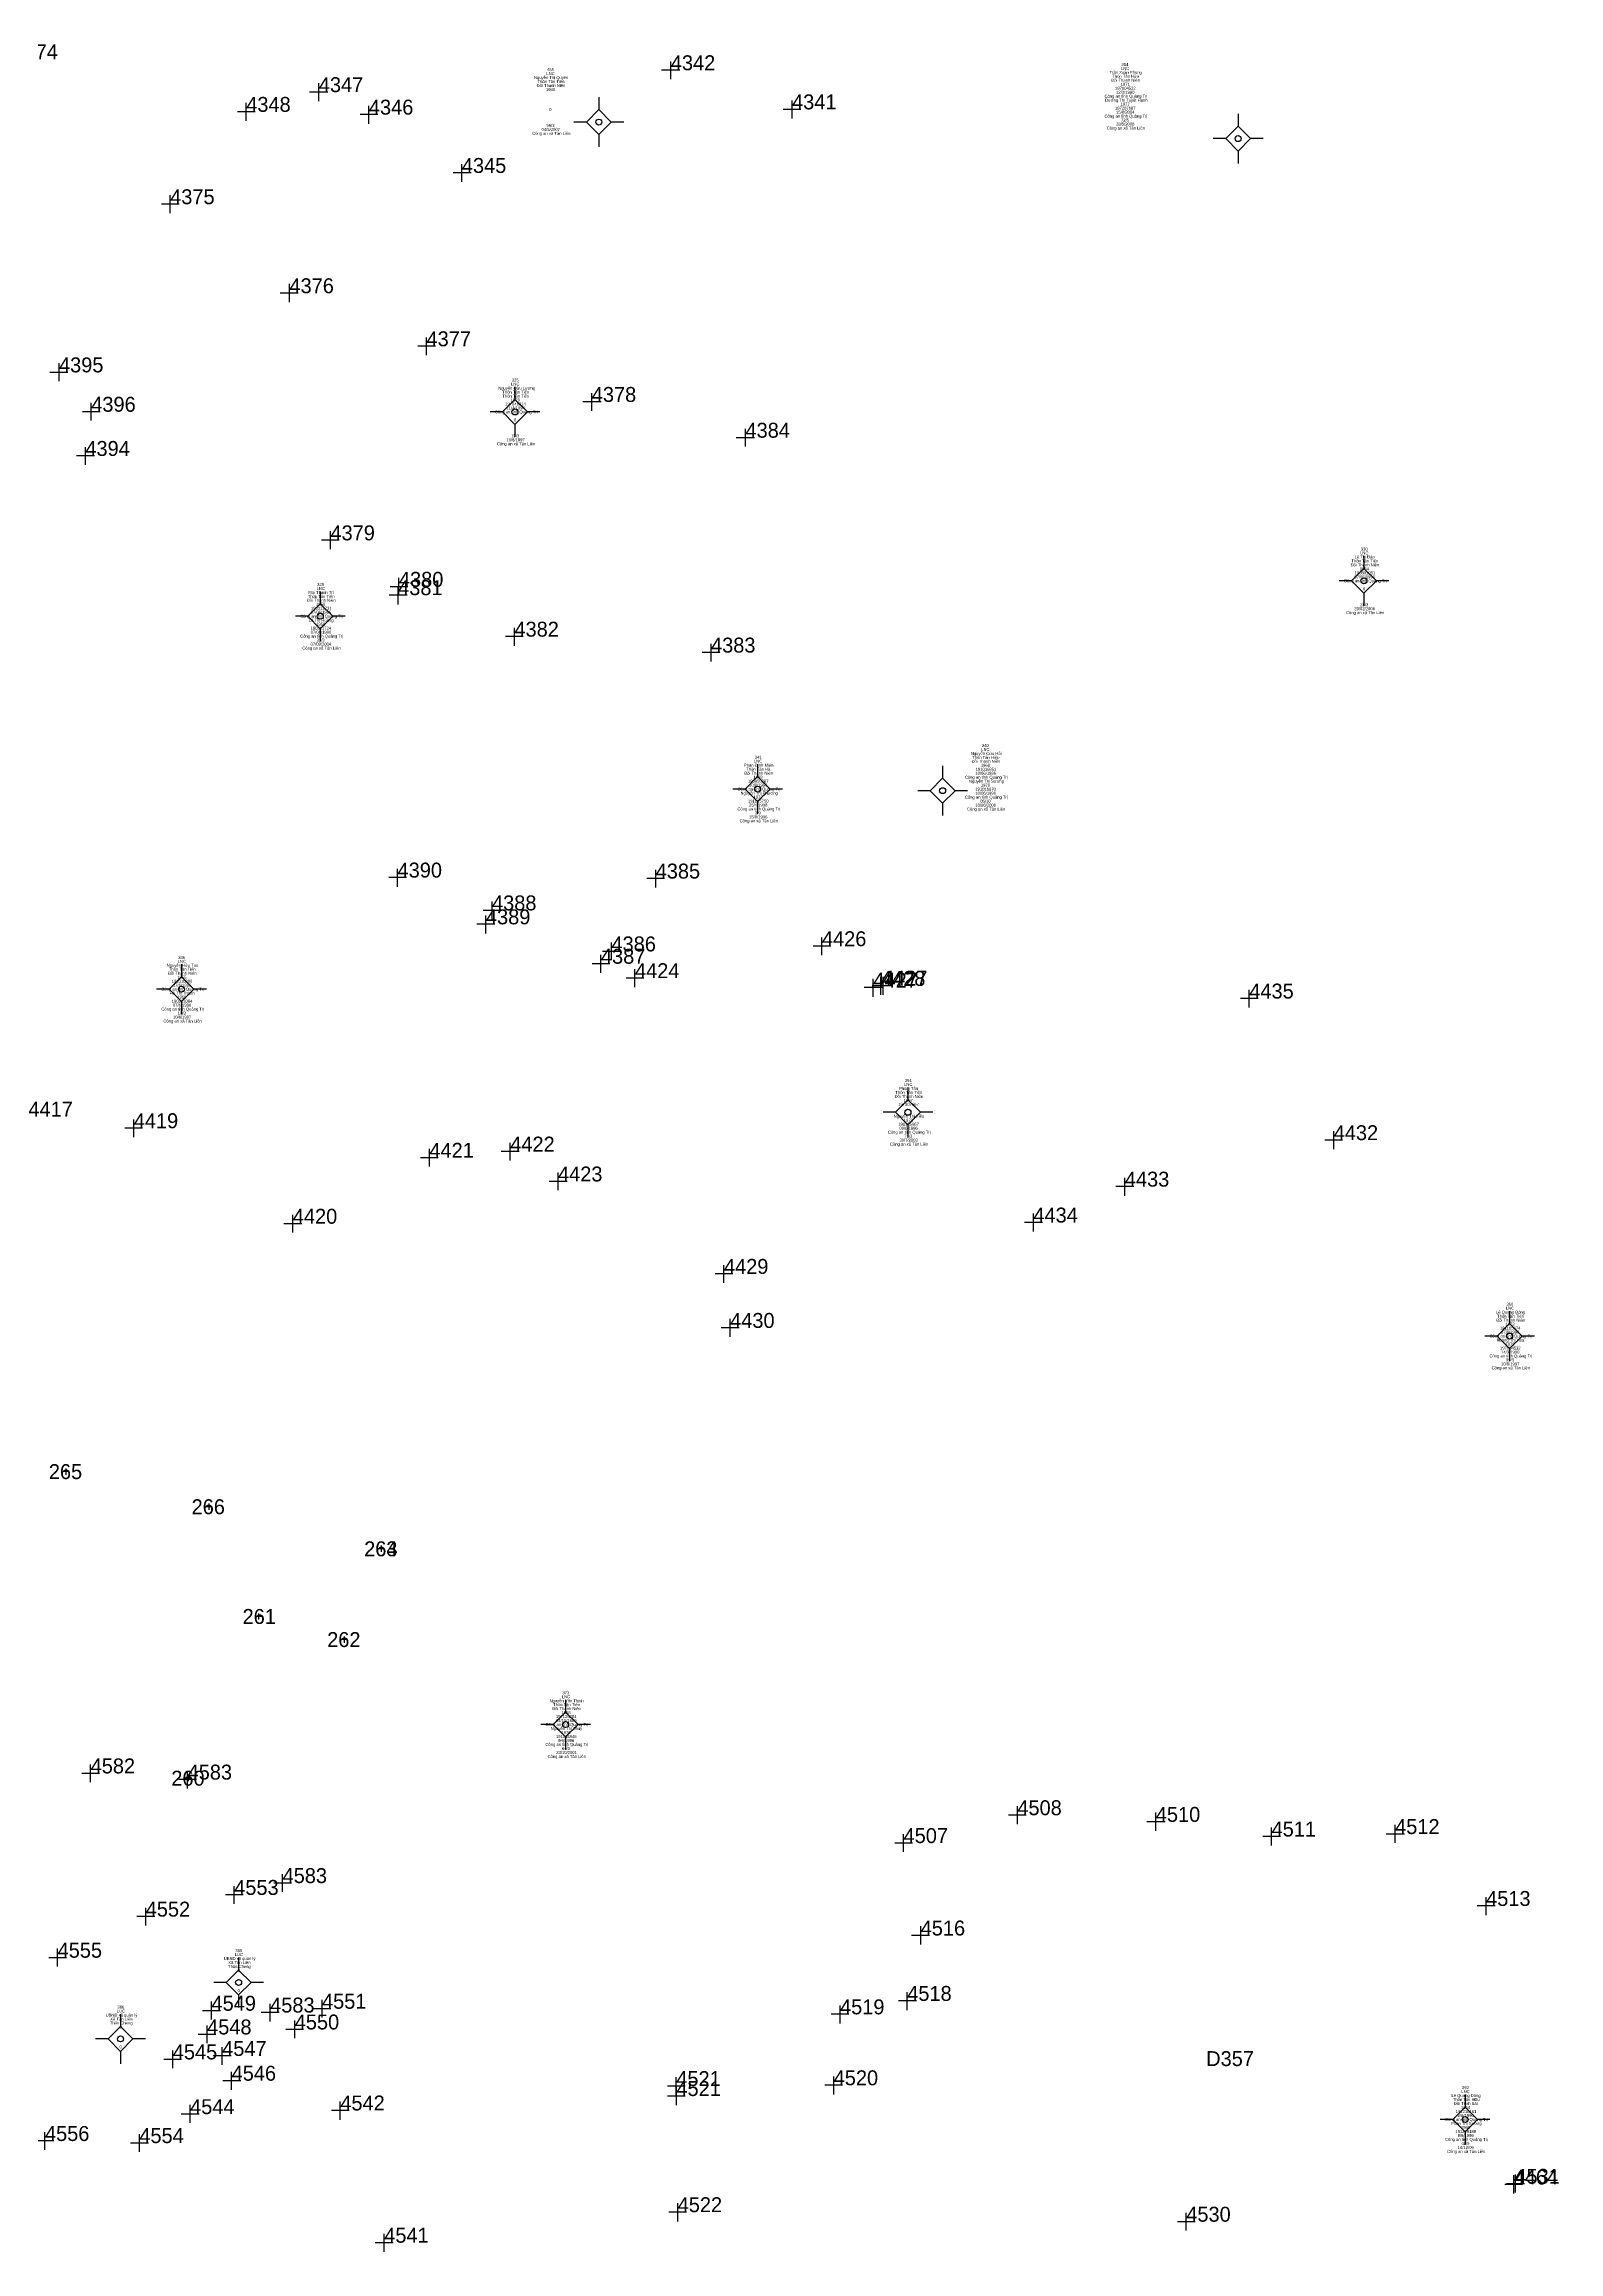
# Model space of a CAD drawing. Extents: x 548949 to 550223, y 1836732 to 1838051.
# Drawn here: x 549138.1 to 549290.3, y 1837181 to 1837402.9 of the extents above; entities that cross this region are included whole.
import ezdxf

# ---------------------------------------------------------------- set-up
doc = ezdxf.new("R2010")
doc.units = 0
for name, color, linetype in [('Level 11', 7, 'Continuous'), ('Level 15', 7, 'Continuous'), ('Level 4', 7, 'Continuous'), ('Level 5', 7, 'Continuous')]:
    doc.layers.add(name, color=color, linetype=linetype)

msp = doc.modelspace()

# ---------------------------------------------------------------- linework, layer by layer
at = {"layer": 'Level 11'}
for p, q in [((549193.86, 1837397.55), (549193.86, 1837396.3)), ((549193.86, 1837396.3), (549192.61, 1837395.05)), ((549195.11, 1837395.05), (549193.86, 1837396.3)), ((549258.08, 1837395.89), (549258.08, 1837394.64)), ((549192.61, 1837395.05), (549191.36, 1837395.05)), ((549192.61, 1837395.05), (549193.86, 1837393.8)), ((549193.86, 1837393.8), (549195.11, 1837395.05)), ((549193.86, 1837393.8), (549193.86, 1837392.55)), ((549196.36, 1837395.05), (549195.11, 1837395.05)), ((549256.83, 1837393.39), (549255.58, 1837393.39)), ((549258.08, 1837394.64), (549256.83, 1837393.39)), ((549256.83, 1837393.39), (549258.08, 1837392.14)), ((549259.33, 1837393.39), (549258.08, 1837394.64)), ((549258.08, 1837392.14), (549259.33, 1837393.39)), ((549260.58, 1837393.39), (549259.33, 1837393.39)), ((549258.08, 1837392.14), (549258.08, 1837390.89)), ((549185.43, 1837367.17), (549184.18, 1837365.92)), ((549185.43, 1837368.42), (549185.43, 1837367.17)), ((549186.68, 1837365.92), (549185.43, 1837367.17)), ((549184.18, 1837365.92), (549182.93, 1837365.92)), ((549184.18, 1837365.92), (549185.43, 1837364.67)), ((549185.43, 1837364.67), (549186.68, 1837365.92)), ((549185.43, 1837364.67), (549185.43, 1837363.42)), ((549187.93, 1837365.92), (549186.68, 1837365.92)), ((549270.72, 1837351.45), (549270.72, 1837350.2)), ((549269.47, 1837348.95), (549268.22, 1837348.95)), ((549270.72, 1837350.2), (549269.47, 1837348.95)), ((549269.47, 1837348.95), (549270.72, 1837347.7)), ((549271.97, 1837348.95), (549270.72, 1837350.2)), ((549270.72, 1837347.7), (549271.97, 1837348.95)), ((549273.22, 1837348.95), (549271.97, 1837348.95)), ((549165.88, 1837346.64), (549164.63, 1837345.39)), ((549165.88, 1837347.89), (549165.88, 1837346.64)), ((549167.13, 1837345.39), (549165.88, 1837346.64)), ((549270.72, 1837347.7), (549270.72, 1837346.45)), ((549164.63, 1837345.39), (549163.38, 1837345.39)), ((549164.63, 1837345.39), (549165.88, 1837344.14)), ((549165.88, 1837344.14), (549167.13, 1837345.39)), ((549168.38, 1837345.39), (549167.13, 1837345.39)), ((549165.88, 1837344.14), (549165.88, 1837342.89)), ((549209.81, 1837329.27), (549208.56, 1837328.02)), ((549209.81, 1837330.52), (549209.81, 1837329.27)), ((549211.06, 1837328.02), (549209.81, 1837329.27)), ((549228.39, 1837329.11), (549227.14, 1837327.86)), ((549228.39, 1837330.36), (549228.39, 1837329.11)), ((549229.64, 1837327.86), (549228.39, 1837329.11)), ((549208.56, 1837328.02), (549207.31, 1837328.02)), ((549208.56, 1837328.02), (549209.81, 1837326.77)), ((549209.81, 1837326.77), (549211.06, 1837328.02)), ((549209.81, 1837326.77), (549209.81, 1837325.52)), ((549212.31, 1837328.02), (549211.06, 1837328.02)), ((549227.14, 1837327.86), (549225.89, 1837327.86)), ((549227.14, 1837327.86), (549228.39, 1837326.61)), ((549228.39, 1837326.61), (549229.64, 1837327.86)), ((549228.39, 1837326.61), (549228.39, 1837325.36)), ((549230.89, 1837327.86), (549229.64, 1837327.86)), ((549151.93, 1837309.16), (549150.68, 1837307.91)), ((549151.93, 1837310.41), (549151.93, 1837309.16)), ((549153.18, 1837307.91), (549151.93, 1837309.16)), ((549150.68, 1837307.91), (549149.43, 1837307.91)), ((549150.68, 1837307.91), (549151.93, 1837306.66)), ((549151.93, 1837306.66), (549153.18, 1837307.91)), ((549151.93, 1837306.66), (549151.93, 1837305.41)), ((549154.43, 1837307.91), (549153.18, 1837307.91)), ((549224.91, 1837298.04), (549224.91, 1837296.79)), ((549223.66, 1837295.54), (549222.41, 1837295.54)), ((549224.91, 1837296.79), (549223.66, 1837295.54)), ((549223.66, 1837295.54), (549224.91, 1837294.29)), ((549226.16, 1837295.54), (549224.91, 1837296.79)), ((549224.91, 1837294.29), (549226.16, 1837295.54)), ((549227.41, 1837295.54), (549226.16, 1837295.54)), ((549224.91, 1837294.29), (549224.91, 1837293.04)), ((549285.35, 1837275.55), (549285.35, 1837274.3)), ((549285.35, 1837274.3), (549284.1, 1837273.05)), ((549286.6, 1837273.05), (549285.35, 1837274.3)), ((549284.1, 1837273.05), (549282.85, 1837273.05)), ((549284.1, 1837273.05), (549285.35, 1837271.8)), ((549285.35, 1837271.8), (549286.6, 1837273.05)), ((549285.35, 1837271.8), (549285.35, 1837270.55)), ((549287.85, 1837273.05), (549286.6, 1837273.05)), ((549190.52, 1837236.51), (549190.52, 1837235.26)), ((549189.27, 1837234.01), (549188.02, 1837234.01)), ((549190.52, 1837235.26), (549189.27, 1837234.01)), ((549189.27, 1837234.01), (549190.52, 1837232.76)), ((549191.77, 1837234.01), (549190.52, 1837235.26)), ((549190.52, 1837232.76), (549191.77, 1837234.01)), ((549193.02, 1837234.01), (549191.77, 1837234.01)), ((549190.52, 1837232.76), (549190.52, 1837231.51)), ((549157.67, 1837209.34), (549156.42, 1837208.09)), ((549157.67, 1837210.59), (549157.67, 1837209.34)), ((549158.92, 1837208.09), (549157.67, 1837209.34)), ((549156.42, 1837208.09), (549155.17, 1837208.09)), ((549156.42, 1837208.09), (549157.67, 1837206.84)), ((549157.67, 1837206.84), (549158.92, 1837208.09)), ((549157.67, 1837206.84), (549157.67, 1837205.59)), ((549160.17, 1837208.09), (549158.92, 1837208.09)), ((549145.81, 1837204.92), (549145.81, 1837203.67)), ((549144.56, 1837202.42), (549143.31, 1837202.42)), ((549145.81, 1837203.67), (549144.56, 1837202.42)), ((549144.56, 1837202.42), (549145.81, 1837201.17)), ((549147.06, 1837202.42), (549145.81, 1837203.67)), ((549145.81, 1837201.17), (549147.06, 1837202.42)), ((549148.31, 1837202.42), (549147.06, 1837202.42)), ((549145.81, 1837201.17), (549145.81, 1837199.92)), ((549280.88, 1837196.82), (549280.88, 1837195.57)), ((549279.63, 1837194.32), (549278.38, 1837194.32)), ((549280.88, 1837195.57), (549279.63, 1837194.32)), ((549279.63, 1837194.32), (549280.88, 1837193.07)), ((549282.13, 1837194.32), (549280.88, 1837195.57)), ((549280.88, 1837193.07), (549282.13, 1837194.32)), ((549283.38, 1837194.32), (549282.13, 1837194.32)), ((549280.88, 1837193.07), (549280.88, 1837191.82))]:
    msp.add_line(p, q, dxfattribs=at)
for centre in [(549193.86, 1837395.05), (549258.08, 1837393.39), (549185.43, 1837365.92), (549270.72, 1837348.95), (549165.88, 1837345.39), (549209.81, 1837328.02), (549228.39, 1837327.86), (549151.93, 1837307.91), (549224.91, 1837295.54), (549285.35, 1837273.05), (549190.52, 1837234.01), (549157.67, 1837208.09), (549145.81, 1837202.42), (549280.88, 1837194.32)]:
    msp.add_circle(centre, 0.3, dxfattribs=at)
at = {"layer": 'Level 4'}
for p, q in [((549201.98, 1837400.26), (549200.16, 1837400.26)), ((549201.09, 1837399.37), (549201.09, 1837401.15)), ((549166.62, 1837398.06), (549164.8, 1837398.06)), ((549165.73, 1837397.14), (549165.73, 1837398.95)), ((549159.33, 1837396.08), (549157.55, 1837396.08)), ((549158.44, 1837395.19), (549158.44, 1837396.97)), ((549171.65, 1837395.8), (549169.87, 1837395.8)), ((549170.76, 1837394.88), (549170.76, 1837396.69)), ((549214.16, 1837396.33), (549212.38, 1837396.33)), ((549213.27, 1837395.4), (549213.27, 1837397.22)), ((549180.1, 1837389.05), (549180.1, 1837390.83)), ((549181.02, 1837389.94), (549179.21, 1837389.94)), ((549151.69, 1837386.8), (549149.91, 1837386.8)), ((549150.8, 1837385.91), (549150.8, 1837387.69)), ((549163.67, 1837377.85), (549161.85, 1837377.85)), ((549162.78, 1837376.96), (549162.78, 1837378.78)), ((549176.55, 1837371.63), (549176.55, 1837373.41)), ((549177.44, 1837372.52), (549175.66, 1837372.52)), ((549140.52, 1837369.9), (549138.7, 1837369.9)), ((549139.63, 1837369.01), (549139.63, 1837370.82)), ((549142.87, 1837365.05), (549142.87, 1837366.83)), ((549194.08, 1837366.93), (549192.26, 1837366.93)), ((549193.15, 1837366.04), (549193.15, 1837367.82)), ((549143.76, 1837365.94), (549141.98, 1837365.94)), ((549208.59, 1837362.44), (549208.59, 1837364.22)), ((549142.28, 1837360.61), (549142.28, 1837362.39)), ((549209.48, 1837363.33), (549207.66, 1837363.33)), ((549143.18, 1837361.5), (549141.39, 1837361.5)), ((549166.9, 1837352.13), (549166.9, 1837353.94)), ((549167.79, 1837353.02), (549166.01, 1837353.02)), ((549173.78, 1837347.46), (549173.78, 1837349.24)), ((549174.59, 1837347.51), (549172.78, 1837347.51)), ((549174.67, 1837348.35), (549172.89, 1837348.35)), ((549173.7, 1837346.58), (549173.7, 1837348.4)), ((549185.38, 1837342.41), (549185.38, 1837344.23)), ((549186.27, 1837343.34), (549184.49, 1837343.34)), ((549205.13, 1837340.85), (549205.13, 1837342.63)), ((549206.02, 1837341.74), (549204.24, 1837341.74)), ((549173.64, 1837318.2), (549173.64, 1837320.02)), ((549199.57, 1837318.14), (549199.57, 1837319.92)), ((549174.53, 1837319.13), (549172.75, 1837319.13)), ((549200.46, 1837319.03), (549198.68, 1837319.03)), ((549184.02, 1837315.83), (549182.24, 1837315.83)), ((549183.13, 1837314.94), (549183.13, 1837316.72)), ((549183.41, 1837314.43), (549181.6, 1837314.43)), ((549182.52, 1837313.5), (549182.52, 1837315.32)), ((549194.07, 1837309.54), (549194.07, 1837311.36)), ((549196.06, 1837311.71), (549194.24, 1837311.71)), ((549195.13, 1837310.82), (549195.13, 1837312.6)), ((549217.16, 1837312.23), (549215.38, 1837312.23)), ((549216.27, 1837311.34), (549216.27, 1837313.12)), ((549194.96, 1837310.47), (549193.18, 1837310.47)), ((549198.39, 1837309.02), (549196.6, 1837309.02)), ((549197.49, 1837308.13), (549197.49, 1837309.91)), ((549221.43, 1837307.14), (549221.43, 1837308.96)), ((549222.2, 1837307.35), (549222.2, 1837309.13)), ((549222.41, 1837307.34), (549222.41, 1837309.15)), ((549222.32, 1837308.07), (549220.5, 1837308.07)), ((549223.09, 1837308.24), (549221.31, 1837308.24)), ((549223.3, 1837308.26), (549221.48, 1837308.26)), ((549260.09, 1837306.97), (549258.31, 1837306.97)), ((549259.2, 1837306.08), (549259.2, 1837307.86)), ((549148.03, 1837293.94), (549146.25, 1837293.94)), ((549147.14, 1837293.05), (549147.14, 1837294.83)), ((549267.68, 1837291.85), (549267.68, 1837293.63)), ((549176.84, 1837290.08), (549176.84, 1837291.86)), ((549185.85, 1837291.59), (549184.04, 1837291.59)), ((549184.96, 1837290.7), (549184.96, 1837292.48)), ((549268.57, 1837292.74), (549266.79, 1837292.74)), ((549177.73, 1837290.97), (549175.95, 1837290.97)), ((549189.76, 1837287.7), (549189.76, 1837289.48)), ((549246.7, 1837287.14), (549246.7, 1837288.96)), ((549190.69, 1837288.59), (549188.87, 1837288.59)), ((549247.59, 1837288.07), (549245.81, 1837288.07)), ((549164.01, 1837284.34), (549162.23, 1837284.34)), ((549163.12, 1837283.45), (549163.12, 1837285.23)), ((549238.44, 1837284.46), (549236.62, 1837284.46)), ((549237.51, 1837283.57), (549237.51, 1837285.36)), ((549206.43, 1837278.41), (549206.43, 1837280.19)), ((549207.32, 1837279.3), (549205.54, 1837279.3)), ((549207.94, 1837273.87), (549206.16, 1837273.87)), ((549207.05, 1837272.98), (549207.05, 1837274.77)), ((549140.66, 1837259.43), (549140.04, 1837259.43)), ((549140.35, 1837259.11), (549140.35, 1837259.74)), ((549155.01, 1837255.9), (549154.39, 1837255.9)), ((549154.7, 1837255.59), (549154.7, 1837256.21)), ((549172.33, 1837251.67), (549171.7, 1837251.67)), ((549172.33, 1837251.67), (549171.7, 1837251.67)), ((549172.01, 1837251.36), (549172.01, 1837251.99)), ((549172.01, 1837251.36), (549172.01, 1837251.99)), ((549160.02, 1837244.87), (549159.39, 1837244.87)), ((549159.71, 1837244.56), (549159.71, 1837245.18)), ((549168.61, 1837242.55), (549167.99, 1837242.55)), ((549168.3, 1837242.23), (549168.3, 1837242.86)), ((549143.7, 1837229.1), (549141.92, 1837229.1)), ((549142.81, 1837228.21), (549142.81, 1837229.99)), ((549152.55, 1837227.59), (549152.55, 1837229.37)), ((549152.65, 1837228.31), (549152.65, 1837228.93)), ((549153.44, 1837228.48), (549151.66, 1837228.48)), ((549152.96, 1837228.62), (549152.33, 1837228.62)), ((549236.79, 1837224.9), (549235.01, 1837224.9)), ((549235.9, 1837224.01), (549235.9, 1837225.82)), ((549249.81, 1837223.34), (549249.81, 1837225.16)), ((549224.47, 1837221.21), (549224.47, 1837222.99)), ((549250.74, 1837224.23), (549248.92, 1837224.23)), ((549262.33, 1837222.76), (549260.55, 1837222.76)), ((549261.44, 1837221.87), (549261.44, 1837223.65)), ((549274.78, 1837223.01), (549272.96, 1837223.01)), ((549273.85, 1837222.12), (549273.85, 1837223.94)), ((549225.36, 1837222.1), (549223.58, 1837222.1)), ((549157.23, 1837216), (549157.23, 1837217.78)), ((549162.98, 1837218.08), (549161.2, 1837218.08)), ((549162.09, 1837217.19), (549162.09, 1837218.97)), ((549148.34, 1837213.82), (549148.34, 1837215.6)), ((549158.12, 1837216.89), (549156.34, 1837216.89)), ((549283.89, 1837215.78), (549282.1, 1837215.78)), ((549282.99, 1837214.86), (549282.99, 1837216.67)), ((549149.26, 1837214.71), (549147.45, 1837214.71)), ((549226.19, 1837211.92), (549226.19, 1837213.74)), ((549139.49, 1837209.69), (549139.49, 1837211.5)), ((549227.08, 1837212.81), (549225.26, 1837212.81)), ((549140.38, 1837210.58), (549138.6, 1837210.58)), ((549224.84, 1837205.32), (549224.84, 1837207.13)), ((549155.84, 1837205.25), (549154.06, 1837205.25)), ((549154.95, 1837204.36), (549154.95, 1837206.18)), ((549161.73, 1837205.07), (549159.95, 1837205.07)), ((549160.84, 1837204.18), (549160.84, 1837205.96)), ((549166.94, 1837205.45), (549165.16, 1837205.45)), ((549166.05, 1837204.56), (549166.05, 1837206.34)), ((549218.98, 1837204.89), (549217.2, 1837204.89)), ((549218.09, 1837203.96), (549218.09, 1837205.78)), ((549225.76, 1837206.24), (549223.95, 1837206.24)), ((549155.4, 1837202.87), (549153.61, 1837202.87)), ((549154.51, 1837201.98), (549154.51, 1837203.77)), ((549164.2, 1837203.37), (549162.42, 1837203.37)), ((549163.31, 1837202.48), (549163.31, 1837204.27)), ((549151.95, 1837200.36), (549150.17, 1837200.36)), ((549151.06, 1837199.47), (549151.06, 1837201.25)), ((549156.91, 1837200.71), (549155.13, 1837200.71)), ((549156.02, 1837199.82), (549156.02, 1837201.6)), ((549157.9, 1837198.22), (549156.08, 1837198.22)), ((549156.97, 1837197.3), (549156.97, 1837199.11)), ((549201.64, 1837196.76), (549201.64, 1837198.57)), ((549217.45, 1837196.84), (549217.45, 1837198.65)), ((549152.8, 1837193.97), (549152.8, 1837195.78)), ((549167.89, 1837194.3), (549167.89, 1837196.12)), ((549202.53, 1837197.68), (549200.75, 1837197.68)), ((549202.54, 1837196.68), (549200.76, 1837196.68)), ((549201.65, 1837195.76), (549201.65, 1837197.57)), ((549218.34, 1837197.76), (549216.56, 1837197.76)), ((549153.72, 1837194.86), (549151.91, 1837194.86)), ((549168.78, 1837195.23), (549167, 1837195.23)), ((549139.11, 1837192.16), (549137.32, 1837192.16)), ((549138.22, 1837191.27), (549138.22, 1837193.05)), ((549148.62, 1837191.95), (549146.81, 1837191.95)), ((549147.7, 1837191.06), (549147.7, 1837192.84)), ((549286.65, 1837187.79), (549284.86, 1837187.79)), ((549286.86, 1837187.86), (549285.04, 1837187.86)), ((549285.76, 1837186.9), (549285.76, 1837188.72)), ((549285.93, 1837186.97), (549285.93, 1837188.78)), ((549202.68, 1837185.01), (549200.89, 1837185.01)), ((549201.78, 1837184.08), (549201.78, 1837185.9)), ((549252.87, 1837183.16), (549252.87, 1837184.94)), ((549172.3, 1837181.02), (549172.3, 1837182.83)), ((549253.76, 1837184.05), (549251.98, 1837184.05)), ((549173.19, 1837181.94), (549171.38, 1837181.94))]:
    msp.add_line(p, q, dxfattribs=at)

# ---------------------------------------------------------------- texts
at = {"layer": 'Level 15'}
for s, p in [('Nguyễn Thị Quyên', (549187.35, 1837399.37)), ('LNC', (549188.59, 1837399.77)), ('455', (549188.65, 1837400.17)), ('Trần Xuân Phong', (549245.16, 1837399.9)), ('Thôn Tân Hữu', (549245.44, 1837399.5)), ('LNC', (549246.3, 1837400.3)), ('314', (549246.36, 1837400.7)), ('Đồi Thanh Niên', (549187.62, 1837398.57)), ('Thôn Tân Tiến', (549187.71, 1837398.97)), ('1940', (549188.55, 1837398.17)), ('Công an tỉnh Quảng Trị', (549244.66, 1837397.5)), ('Đồi Thanh Niên', (549245.33, 1837399.1)), ('197004532', (549245.71, 1837398.3)), ('12/3/1990', (549245.82, 1837397.9)), ('1971', (549246.28, 1837398.7)), ('0', (549188.87, 1837396.17)), ('Công an tỉnh Quảng Trị', (549244.66, 1837395.5)), ('Dương Thị Tuyết Hạnh', (549244.72, 1837397.1)), ('197207687', (549245.7, 1837396.3)), ('15/6/2004', (549245.82, 1837395.9)), ('1977', (549246.26, 1837396.7)), ('72/5', (549246.31, 1837395.1)), ('Công an xã Tân Liên', (549187.16, 1837393.77)), ('04/5/2007', (549188.11, 1837394.17)), ('56/3', (549188.6, 1837394.57)), ('Công an xã Tân Liên', (549244.87, 1837394.3)), ('28/5/2008', (549245.82, 1837394.7)), ('LNC', (549185.05, 1837368.57)), ('325', (549185.11, 1837368.97)), ('Nguyễn Cửu Lương', (549183.75, 1837368.17)), ('Thôn Tân Tiến', (549184.17, 1837367.77)), ('Thôn Tân Tiến', (549184.17, 1837367.37)), ('197046314', (549184.45, 1837366.57)), ('11/4/1994', (549184.57, 1837366.17)), ('1979', (549185.01, 1837366.97)), ('Công an tỉnh Quảng Trị', (549183.41, 1837365.77)), ('0', (549185.33, 1837364.97)), ('Công an xã Tân Liên', (549183.62, 1837362.57)), ('10/8/1997', (549184.57, 1837362.97)), ('19/3', (549185.06, 1837363.37)), ('Thôn Tân Tiến', (549269.46, 1837350.8)), ('Lê Thị Đào', (549269.77, 1837351.2)), ('LNC', (549270.34, 1837351.6)), ('330', (549270.4, 1837352)), ('329', (549165.56, 1837348.44)), ('Công an tỉnh Quảng Trị', (549268.7, 1837348.8)), ('Đồi Thanh Niên', (549269.37, 1837350.4)), ('07/06/1996', (549269.75, 1837349.2)), ('190891051', (549269.78, 1837349.6)), ('1954', (549270.3, 1837350)), ('Đồi Thanh Niên', (549164.53, 1837346.84)), ('Thôn Tân Tiến', (549164.62, 1837347.24)), ('Mai Thanh Trí', (549164.67, 1837347.64)), ('1958', (549165.46, 1837346.44)), ('LNC', (549165.5, 1837348.04)), ('28/3', (549270.35, 1837346.4)), ('0', (549270.62, 1837348)), ('Công an tỉnh Quảng Trị', (549163.86, 1837345.24)), ('Lê Thị Hoàng', (549164.72, 1837344.84)), ('07/06/1996', (549164.91, 1837345.64)), ('190311724', (549164.9, 1837344.04)), ('190311731', (549164.94, 1837346.04)), ('1956', (549165.46, 1837344.44)), ('Công an xã Tân Liên', (549268.91, 1837345.6)), ('23/02/2006', (549269.75, 1837346)), ('Công an tỉnh Quảng Trị', (549163.86, 1837343.24)), ('Công an xã Tân Liên', (549164.07, 1837342.04)), ('07/09/2004', (549164.9, 1837342.44)), ('07/06/1996', (549164.91, 1837343.64)), ('33/3', (549165.51, 1837342.84)), ('LNC', (549209.43, 1837330.67)), ('341', (549209.52, 1837331.07)), ('Nguyễn Cửu Hải', (549231.23, 1837331.46)), ('Đồi Thanh Niên', (549231.3, 1837330.66)), ('Thôn Tân Hiệp', (549231.36, 1837331.06)), ('LNC', (549232.27, 1837331.86)), ('340', (549232.33, 1837332.26)), ('Phan Đình Miên', (549208.43, 1837330.27)), ('Đồi Thanh Niên', (549208.46, 1837329.47)), ('Thôn Tân Hà', (549208.67, 1837329.87)), ('190950287', (549208.83, 1837328.67)), ('1968', (549209.39, 1837329.07)), ('Công an tỉnh Quảng Trị', (549230.63, 1837329.06)), ('Nguyễn Thị Sương', (549231.04, 1837328.66)), ('10/06/1996', (549231.68, 1837329.46)), ('191016851', (549231.71, 1837329.86)), ('1968', (549232.23, 1837330.26)), ('Công an tỉnh Quảng Trị', (549207.79, 1837327.87)), ('Nguyễn Thị Phương', (549208.09, 1837327.47)), ('191165750', (549208.83, 1837326.67)), ('25/4/1998', (549208.95, 1837326.27)), ('10/6/1996', (549208.95, 1837328.27)), ('1972', (549209.39, 1837327.07)), ('Công an tỉnh Quảng Trị', (549230.63, 1837327.06)), ('191016870', (549231.67, 1837327.86)), ('10/06/1996', (549231.68, 1837327.46)), ('10/06/2006', (549231.68, 1837326.26)), ('05/10', (549232.17, 1837326.66)), ('1970', (549232.23, 1837328.26)), ('Công an tỉnh Quảng Trị', (549207.79, 1837325.87)), ('Công an xã Tân Liên', (549208, 1837324.67)), ('15/8/1996', (549208.95, 1837325.07)), ('2/9', (549209.55, 1837325.47)), ('Công an xã Tân Liên', (549230.84, 1837325.86)), ('346', (549151.61, 1837310.96)), ('Nguyễn Hữu Tao', (549150.45, 1837310.16)), ('Đồi Thanh Niên', (549150.58, 1837309.36)), ('Thôn Tân Tiến', (549150.67, 1837309.76)), ('191016800', (549150.95, 1837308.56)), ('1955', (549151.51, 1837308.96)), ('LNC', (549151.55, 1837310.56)), ('Công an tỉnh Quảng Trị', (549149.91, 1837307.76)), ('Hồ Thị Thanh', (549150.75, 1837307.36)), ('190311084', (549150.95, 1837306.56)), ('07/6/1996', (549151.07, 1837308.16)), ('1959', (549151.51, 1837306.96)), ('Công an tỉnh Quảng Trị', (549149.91, 1837305.76)), ('Công an xã Tân Liên', (549150.12, 1837304.56)), ('07/6/1996', (549151.07, 1837306.16)), ('10/8/1997', (549151.07, 1837304.96)), ('18/3', (549151.56, 1837305.36)), ('Thôn Tân Tiến', (549223.65, 1837297.39)), ('Phạm Tân', (549224.02, 1837297.79)), ('LNC', (549224.53, 1837298.19)), ('354', (549224.59, 1837298.59)), ('Đồi Thanh Niên', (549223.56, 1837296.99)), ('197207667', (549223.93, 1837296.19)), ('1967', (549224.49, 1837296.59)), ('Công an tỉnh Quảng Trị', (549222.89, 1837293.39)), ('Nguyễn Thị Kiều', (549223.48, 1837294.99)), ('191165667', (549223.93, 1837294.19)), ('09/6/1996', (549224.05, 1837293.79)), ('1973', (549224.49, 1837294.59)), ('71/3', (549224.54, 1837292.99)), ('Công an xã Tân Liên', (549223.1, 1837292.19)), ('30/7/2003', (549224.05, 1837292.59)), ('Lê Quang Đông', (549283.98, 1837275.3)), ('LNC', (549284.97, 1837275.7)), ('360', (549285.03, 1837276.1)), ('Đồi Thanh Niên', (549284, 1837274.5)), ('Thôn Tân Tiến', (549284.09, 1837274.9)), ('191165674', (549284.37, 1837273.7)), ('07/6/1996', (549284.49, 1837273.3)), ('1973', (549284.93, 1837274.1)), ('Công an tỉnh Quảng Trị', (549283.33, 1837272.9)), ('Công an tỉnh Quảng Trị', (549283.33, 1837270.9)), ('Hoàng Thị Hoa', (549284.04, 1837272.5)), ('197004532', (549284.38, 1837271.7)), ('14/3/1990', (549284.49, 1837271.3)), ('1975', (549284.93, 1837272.1)), ('Công an xã Tân Liên', (549283.54, 1837269.7)), ('10/8/1997', (549284.49, 1837270.1)), ('35/3', (549284.98, 1837270.5)), ('Nguyễn Văn Thịnh', (549188.91, 1837236.26)), ('Đồi Thanh Niên', (549189.17, 1837235.46)), ('Thôn Tân Tiến', (549189.26, 1837235.86)), ('LNC', (549190.14, 1837236.66)), ('373', (549190.2, 1837237.06)), ('Công an tỉnh Quảng Trị', (549188.5, 1837233.86)), ('Nguyễn Thị Thúy', (549189.03, 1837233.46)), ('04/10/1999', (549189.54, 1837234.26)), ('197126284', (549189.54, 1837234.66)), ('1968', (549190.1, 1837235.06)), ('1970', (549190.1, 1837233.06)), ('Công an tỉnh Quảng Trị', (549188.5, 1837231.86)), ('191016946', (549189.55, 1837232.66)), ('23/10/2001', (549189.58, 1837231.06)), ('9/6/1996', (549189.77, 1837232.26)), ('64/3', (549190.15, 1837231.46)), ('Công an xã Tân Liên', (549188.71, 1837230.66)), ('385', (549157.35, 1837211.14)), (' UBND xã quản lý ', (549156.07, 1837210.34)), ('Thôn Cheng', (549156.61, 1837209.54)), (' Xã Tân Liên ', (549156.52, 1837209.94)), ('LUC', (549157.29, 1837210.74)), ('0', (549157.57, 1837209.14)), ('0', (549157.57, 1837207.14)), (' UBND xã quản lý ', (549144.21, 1837204.67)), (' Xã Tân Liên ', (549144.66, 1837204.27)), ('LUC', (549145.43, 1837205.07)), ('386', (549145.49, 1837205.47)), ('Thôn Cheng', (549144.75, 1837203.87)), ('0', (549145.71, 1837203.47)), ('0', (549145.71, 1837201.47)), ('Lê Quang Đăng', (549279.51, 1837196.57)), ('Thôn Tân Hữu', (549279.64, 1837196.17)), ('Đồi Trinh Sát', (549279.74, 1837195.77)), ('1964', (549280.46, 1837195.37)), ('LNC', (549280.5, 1837196.97)), ('392', (549280.56, 1837197.37)), ('Công an tỉnh Quảng Trị', (549278.86, 1837194.17)), ('Phan Thị Sương', (549279.48, 1837193.77)), ('191216161', (549279.94, 1837194.97)), ('8/6/1996', (549280.13, 1837194.57)), ('1969', (549280.46, 1837193.37)), ('Công an tỉnh Quảng Trị', (549278.86, 1837192.17)), ('Công an xã Tân Liên', (549279.07, 1837190.97)), ('191216188', (549279.9, 1837192.97)), ('8/6/1996', (549280.13, 1837192.57)), ('14/12/06', (549280.13, 1837191.37)), ('40/5', (549280.51, 1837191.77))]:
    msp.add_text(s, height=0.3, dxfattribs=at).set_placement(p)
at = {"layer": 'Level 4'}
for s, p in [('4427', (549221.43, 1837308.07)), ('4583', (549162.09, 1837218.08)), ('4583', (549160.84, 1837205.07)), ('4521', (549201.64, 1837197.68))]:
    msp.add_text(s, height=1.5, dxfattribs=at).set_placement(p)
at = {"layer": 'Level 5'}
for s, p in [('4374', (549135.05, 1837401.36)), ('4342', (549201.09, 1837400.26)), ('4348', (549158.44, 1837396.08)), ('4347', (549165.73, 1837398.06)), ('4341', (549213.27, 1837396.33)), ('4346', (549170.76, 1837395.8)), ('4345', (549180.1, 1837389.94)), ('4375', (549150.8, 1837386.8)), ('4376', (549162.78, 1837377.85)), ('4377', (549176.55, 1837372.52)), ('4395', (549139.63, 1837369.9)), ('4396', (549142.87, 1837365.94)), ('4378', (549193.15, 1837366.93)), ('4384', (549208.59, 1837363.33)), ('4394', (549142.28, 1837361.5)), ('4379', (549166.9, 1837353.02)), ('4381', (549173.7, 1837347.51)), ('4380', (549173.78, 1837348.35)), ('4382', (549185.38, 1837343.34)), ('4383', (549205.13, 1837341.74)), ('4390', (549173.64, 1837319.13)), ('4385', (549199.57, 1837319.03)), ('4389', (549182.52, 1837314.43)), ('4388', (549183.13, 1837315.83)), ('4386', (549195.13, 1837311.71)), ('4426', (549216.27, 1837312.23)), ('4387', (549194.07, 1837310.47)), ('4424', (549197.49, 1837309.02)), ('4428', (549222.2, 1837308.24)), ('4427', (549222.41, 1837308.26)), ('4435', (549259.2, 1837306.97)), ('4417', (549136.56, 1837295.11)), ('4419', (549147.14, 1837293.94)), ('4432', (549267.68, 1837292.74)), ('4421', (549176.84, 1837290.97)), ('4422', (549184.96, 1837291.59)), ('4423', (549189.76, 1837288.59)), ('4433', (549246.7, 1837288.07)), ('4420', (549163.12, 1837284.34)), ('4434', (549237.51, 1837284.46)), ('4429', (549206.43, 1837279.3)), ('4430', (549207.05, 1837273.87)), ('265', (549138.61, 1837258.68)), ('266', (549152.95, 1837255.15)), ('263', (549170.28, 1837250.92)), ('264', (549170.29, 1837250.92)), ('261', (549158.07, 1837244.12)), ('262', (549166.57, 1837241.8)), ('4582', (549142.81, 1837229.1)), ('260', (549150.91, 1837227.87)), ('4583', (549152.55, 1837228.48)), ('4508', (549235.9, 1837224.9)), ('4510', (549249.81, 1837224.23)), ('4512', (549273.85, 1837223.01)), ('4507', (549224.47, 1837222.1)), ('4511', (549261.44, 1837222.76)), ('4553', (549157.23, 1837216.89)), ('4552', (549148.34, 1837214.71)), ('4513', (549282.99, 1837215.78)), ('4516', (549226.19, 1837212.81)), ('4555', (549139.49, 1837210.58)), ('4549', (549154.95, 1837205.25)), ('4551', (549166.05, 1837205.45)), ('4518', (549224.84, 1837206.24)), ('4550', (549163.31, 1837203.37)), ('4519', (549218.09, 1837204.89)), ('4548', (549154.51, 1837202.87)), ('4545', (549151.06, 1837200.36)), ('4547', (549156.02, 1837200.71)), ('D357 ', (549254.87, 1837199.69)), ('4546', (549156.97, 1837198.22)), ('4521', (549201.65, 1837196.68)), ('4520', (549217.45, 1837197.76)), ('4544', (549152.8, 1837194.86)), ('4542', (549167.89, 1837195.23)), ('4556', (549138.22, 1837192.16)), ('4554', (549147.7, 1837191.95)), ('4464', (549285.76, 1837187.79)), ('4531', (549285.93, 1837187.86)), ('4522', (549201.78, 1837185.01)), ('4530', (549252.87, 1837184.05)), ('4541', (549172.3, 1837181.94))]:
    msp.add_text(s, height=1.5, dxfattribs=at).set_placement(p)

doc.saveas('drawing.dxf')
